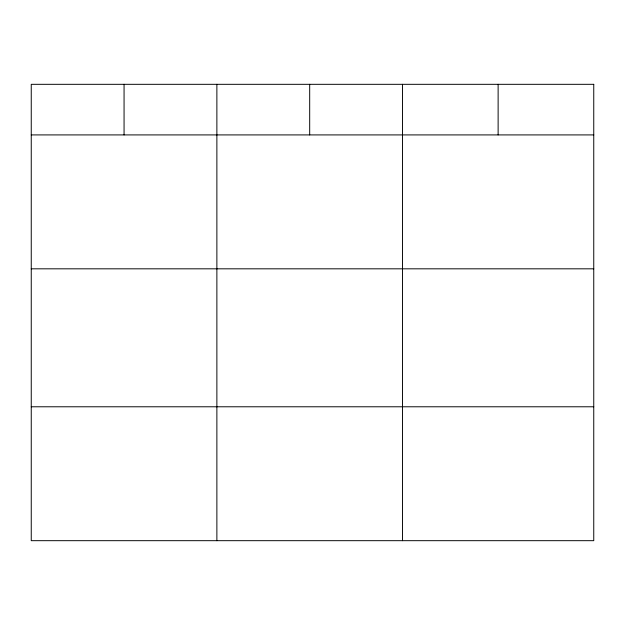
<?xml version="1.0" encoding="UTF-8"?>
<svg xmlns="http://www.w3.org/2000/svg" width="625" height="625" viewBox="0 0 625 625"><rect width="100%" height="100%" fill="white"/><g stroke="black" fill="none" stroke-linecap="round" stroke-linejoin="round"><path stroke-width="0.94" d="M31.25 134.914L593.75 134.914M31.25 268.82L593.75 268.82M31.25 406.781L593.75 406.781M498.125 84.32L498.125 134.914M402.5 84.32L402.5 540.68M309.688 84.32L309.688 134.914M216.875 84.32L216.875 540.68M124.063 84.32L124.063 134.914M593.75 84.32L31.25 84.32L31.25 540.68L593.75 540.68L593.75 84.32"/></g></svg>
